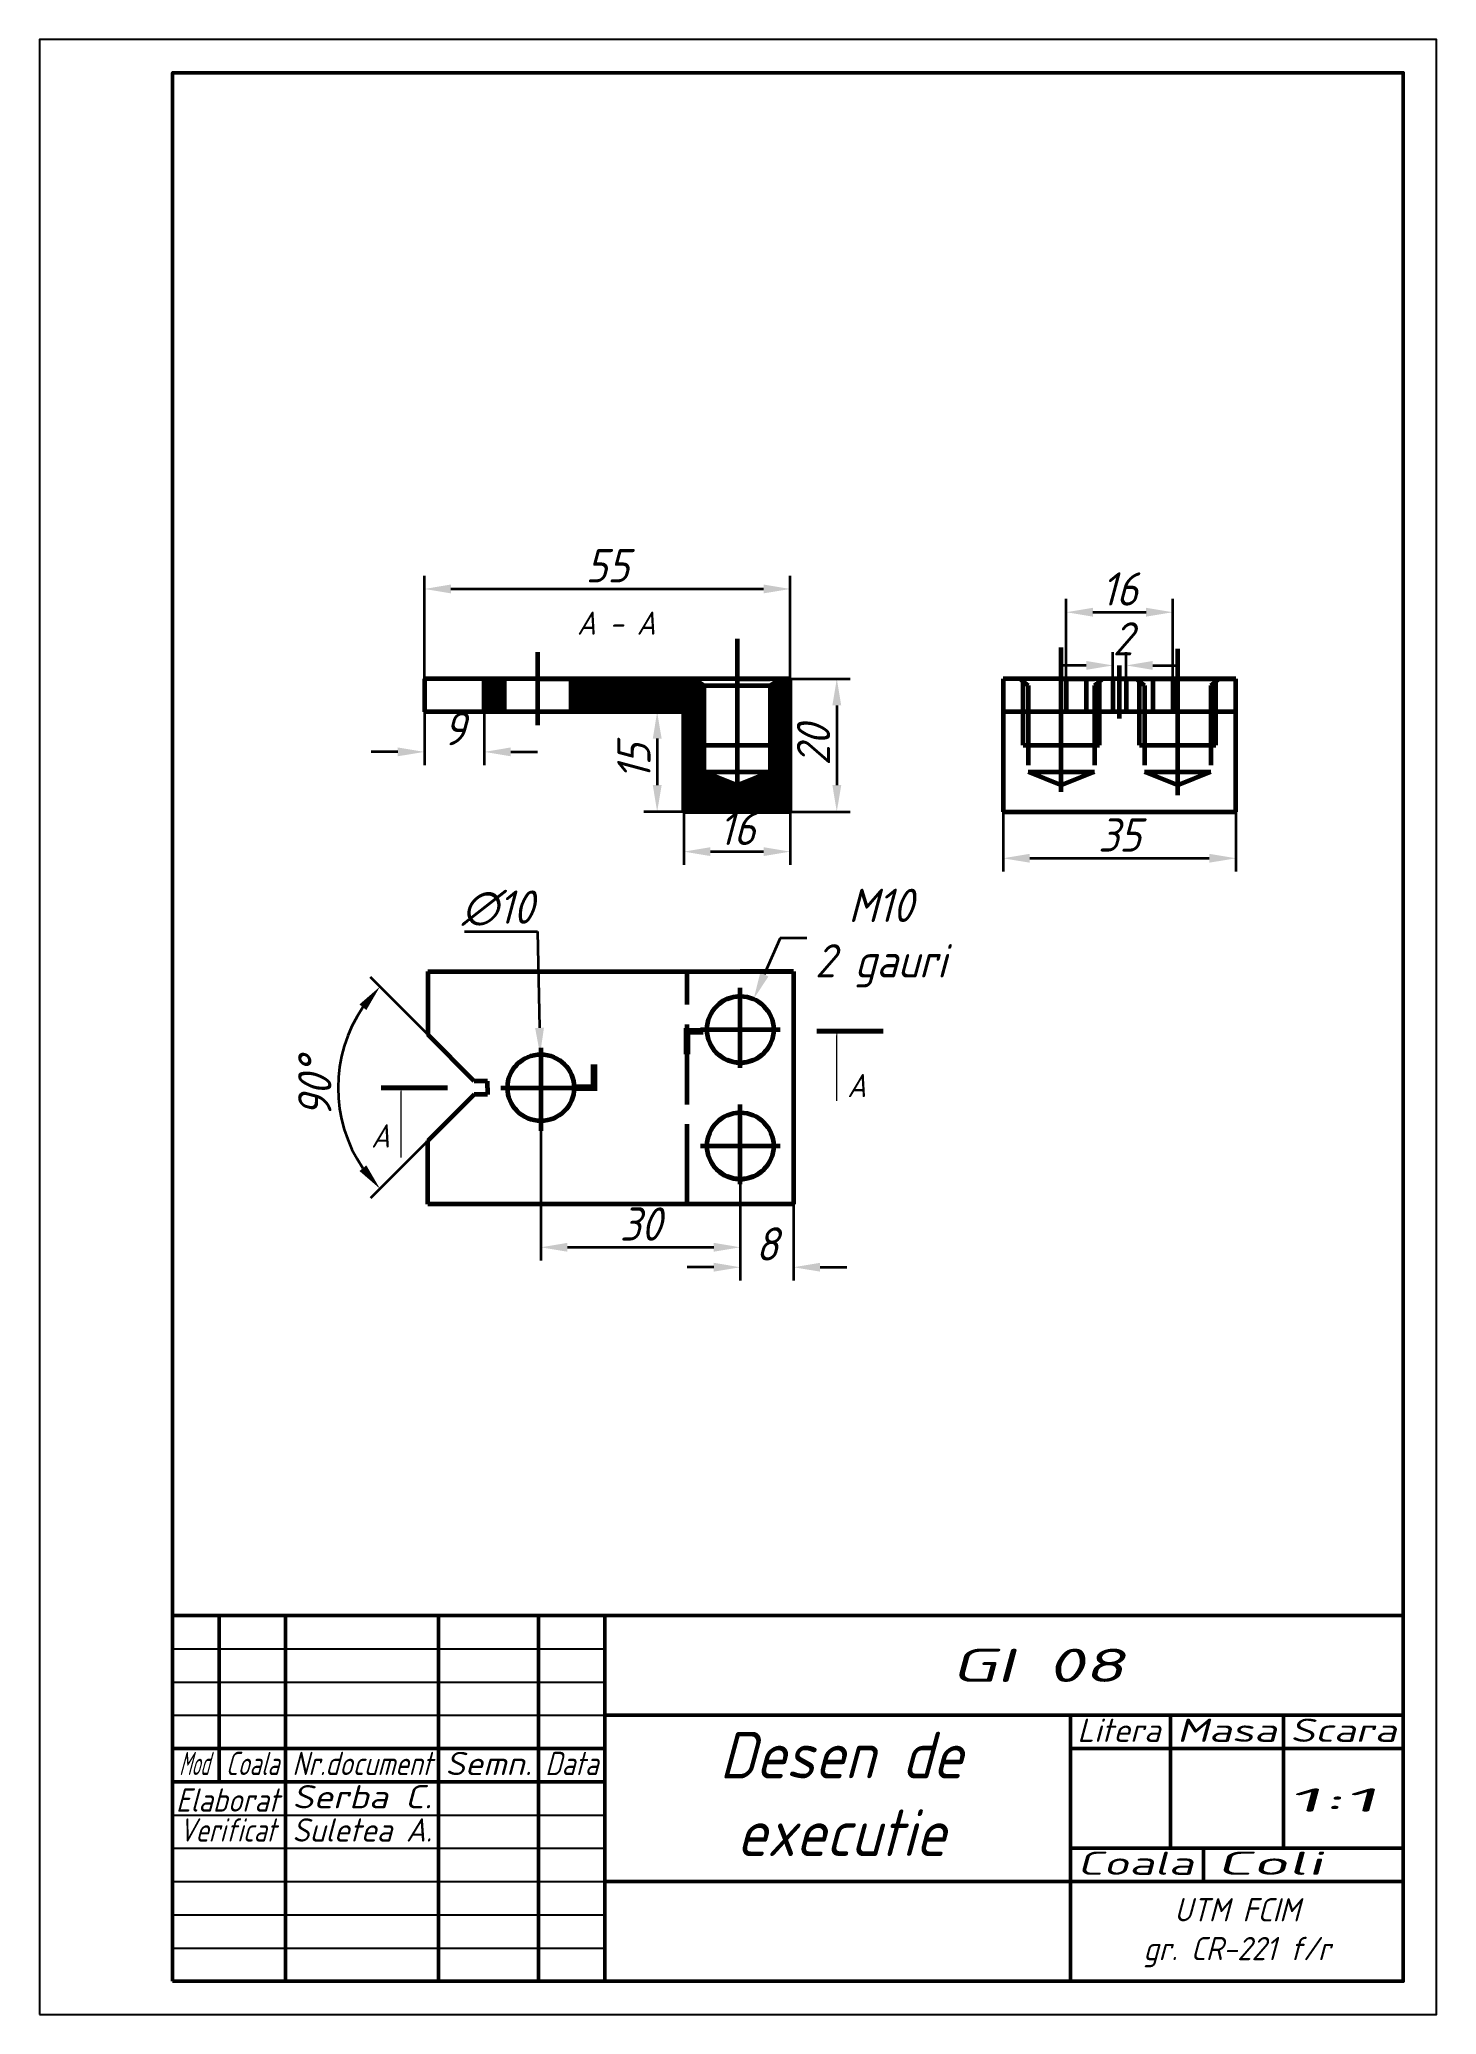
# Model space of a CAD drawing. Header units: inches. Extents: x 0 to 210, y 0 to 297.
import ezdxf
from ezdxf.enums import TextEntityAlignment as Align

# ---------------------------------------------------------------- set-up
doc = ezdxf.new("R2010")
doc.units = ezdxf.units.IN
doc.header["$MEASUREMENT"] = 0
doc.linetypes.add('ACAD_ISO02W100', pattern=[15, 12, -3])
doc.linetypes.add('ACAD_ISO04W100', pattern=[30, 24, -3, 0, -3])
doc.layers.get('0').update_dxf_attribs({"linetype": 'ACAD_ISO02W100', "lineweight": 200})
for name, color, linetype, lineweight in [('axa', 10, 'ACAD_ISO04W100', 25), ('contur', 7, 'Continuous', 50), ('cote', 100, 'Continuous', 50), ('inv', 52, 'ACAD_ISO02W100', 25), ('sub', 101, 'Continuous', 25), ('text3.5', 140, 'Continuous', 35), ('text5', 150, 'Continuous', 50), ('text7', 50, 'Continuous', 70)]:
    doc.layers.add(name, color=color, linetype=linetype, lineweight=lineweight)
doc.styles.get("Standard").update_dxf_attribs({"font": 'isocp.shx', "oblique": 15})
doc.dimstyles.get("Standard").update_dxf_attribs({"dimtxt": 5, "dimasz": 4, "dimexe": 2, "dimexo": 0, "dimgap": 1, "dimtad": 1, "dimtoh": 1, "dimdec": 0, "dimzin": 0, "dimtxsty": 'Standard', "dimcen": 0, "dimadec": 0, "dimazin": 0, "dimtfac": 1, "dimtdec": 0, "dimtofl": 0, "dimtmove": 0, "dimatfit": 3, "dimldrblk": 'DOTSMALL', "dimfxl": 1, "dimtolj": 1, "dimtzin": 0, "dimlwd": 35, "dimlwe": 35, "dimarcsym": 0})
pattern_1 = [(45, (-189.64535, 55.3726), (-0.1767767, 0.1767767), [])]

# ---------------------------------------------------------------- blocks, each defined once
blk = doc.blocks.new('*D3')
at = {"layer": 'cote', "color": 0, "lineweight": 35, "transparency": 16777216}
for p, q in [((111.35, 161.87), (108.95, 156.37)), ((115.35, 161.87), (111.35, 161.87))]:
    blk.add_line(p, q, dxfattribs=at)
at = {"layer": 'cote', "color": 0, "lineweight": 60, "transparency": 16777216}
blk.add_solid([(108.34, 156.64), (109.57, 156.1), (107.35, 152.71)], dxfattribs=at)
at = {"layer": 'Defpoints', "color": 0, "lineweight": 60, "transparency": 16777216}
for p in [(107.35, 152.71), (103.35, 143.54)]:
    blk.add_point(p, dxfattribs=at)
at = {"layer": 'cote', "color": 0, "lineweight": 60, "transparency": 16777216, "insert": (126.46, 161.87), "char_height": 5, "attachment_point": 5}
blk.add_mtext('\\A1;M10^J2 gauri', dxfattribs=at)
blk = doc.blocks.new('_DotSmall')
at = {"color": 0, "linetype": 'ByBlock', "const_width": 0.5}
blk.add_lwpolyline([(-0.0625, 0, 1), (0.0625, 0, 1)], format="xyb", close=True, dxfattribs=at)
blk = doc.blocks.new('*D4')
at = {"layer": 'cote', "color": 0, "lineweight": 35, "transparency": 16777216}
for p, q in [((63.91, 162.87), (74.85, 162.87)), ((74.85, 162.87), (75.16, 148.37))]:
    blk.add_line(p, q, dxfattribs=at)
at = {"layer": 'cote', "color": 0, "lineweight": 60, "transparency": 16777216}
blk.add_solid([(75.83, 148.38), (74.5, 148.36), (75.25, 144.37)], dxfattribs=at)
at = {"layer": 'Defpoints', "color": 0, "lineweight": 60, "transparency": 16777216}
for p in [(75.25, 144.37), (75.46, 134.37)]:
    blk.add_point(p, dxfattribs=at)
at = {"layer": 'cote', "color": 0, "lineweight": 60, "transparency": 16777216, "insert": (68.88, 166.37), "char_height": 5, "attachment_point": 5}
blk.add_mtext('\\A1;∅10', dxfattribs=at)
blk = doc.blocks.new('*D5')
at = {"layer": 'cote', "color": 0, "lineweight": 35, "transparency": 16777216}
for p, q in [((157.35, 202.87), (153.35, 202.87)), ((161.35, 200.87), (161.35, 204.87)), ((163.35, 200.87), (163.35, 204.87)), ((167.35, 202.87), (171.35, 202.87))]:
    blk.add_line(p, q, dxfattribs=at)
at = {"layer": 'cote', "color": 0, "lineweight": 60, "transparency": 16777216}
for points in [[(157.35, 203.54), (157.35, 202.21), (161.35, 202.87)], [(167.35, 203.54), (167.35, 202.21), (163.35, 202.87)]]:
    blk.add_solid(points, dxfattribs=at)
at = {"layer": 'Defpoints', "color": 0, "lineweight": 60, "transparency": 16777216}
for p in [(163.35, 202.87), (161.35, 200.87), (163.35, 200.87)]:
    blk.add_point(p, dxfattribs=at)
at = {"layer": 'cote', "color": 0, "lineweight": 60, "transparency": 16777216, "insert": (162.85, 206.87), "char_height": 5, "attachment_point": 5}
blk.add_mtext('\\A1;2', dxfattribs=at)
blk = doc.blocks.new('*D6')
at = {"layer": 'cote', "color": 0, "lineweight": 35, "transparency": 16777216}
for p, q in [((154.35, 200.87), (154.35, 212.87)), ((158.35, 210.87), (166.35, 210.87)), ((170.35, 200.87), (170.35, 212.87))]:
    blk.add_line(p, q, dxfattribs=at)
at = {"layer": 'cote', "color": 0, "lineweight": 60, "transparency": 16777216}
for points in [[(158.35, 211.54), (158.35, 210.21), (154.35, 210.87)], [(166.35, 211.54), (166.35, 210.21), (170.35, 210.87)]]:
    blk.add_solid(points, dxfattribs=at)
at = {"layer": 'Defpoints', "color": 0, "lineweight": 60, "transparency": 16777216}
for p in [(170.35, 210.87), (154.35, 200.87), (170.35, 200.87)]:
    blk.add_point(p, dxfattribs=at)
at = {"layer": 'cote', "color": 0, "lineweight": 60, "transparency": 16777216, "insert": (162.35, 214.37), "char_height": 5, "attachment_point": 5}
blk.add_mtext('\\A1;16', dxfattribs=at)
blk = doc.blocks.new('*D7')
at = {"layer": 'cote', "color": 0, "lineweight": 35, "transparency": 16777216}
for p, q in [((58.35, 147.37), (49.75, 155.97)), ((58.35, 131.37), (49.75, 122.77))]:
    blk.add_line(p, q, dxfattribs=at)
blk.add_arc((66.35, 139.37), 21.48, 145.6867, 214.3133, dxfattribs=at)
at = {"layer": 'cote', "color": 0, "lineweight": 60, "transparency": 16777216}
for points in [[(48.1, 151.9), (49.13, 151.05), (51.17, 154.56)], [(49.13, 127.69), (48.1, 126.84), (51.17, 124.19)]]:
    blk.add_solid(points, dxfattribs=at)
at = {"layer": 'Defpoints', "color": 0, "lineweight": 60, "transparency": 16777216}
for p in [(58.35, 147.37), (45.61, 144.93), (65.35, 140.37), (65.35, 138.37), (58.35, 131.37)]:
    blk.add_point(p, dxfattribs=at)
at = {"layer": 'cote', "color": 0, "lineweight": 60, "transparency": 16777216, "insert": (41.38, 139.37), "char_height": 5, "attachment_point": 5, "rotation": 90}
blk.add_mtext('\\A1;90°', dxfattribs=at)
blk = doc.blocks.new('*D8')
at = {"layer": 'cote', "color": 0, "lineweight": 35, "transparency": 16777216}
for p, q in [((57.85, 195.87), (57.85, 187.87)), ((66.85, 195.87), (66.85, 187.87)), ((53.85, 189.87), (49.85, 189.87)), ((70.85, 189.87), (74.85, 189.87))]:
    blk.add_line(p, q, dxfattribs=at)
at = {"layer": 'cote', "color": 0, "lineweight": 60, "transparency": 16777216}
for points in [[(53.85, 190.54), (53.85, 189.21), (57.85, 189.87)], [(70.85, 190.54), (70.85, 189.21), (66.85, 189.87)]]:
    blk.add_solid(points, dxfattribs=at)
at = {"layer": 'Defpoints', "color": 0, "lineweight": 60, "transparency": 16777216}
for p in [(57.85, 195.87), (66.85, 195.87), (66.85, 189.87)]:
    blk.add_point(p, dxfattribs=at)
at = {"layer": 'cote', "color": 0, "lineweight": 60, "transparency": 16777216, "insert": (62.35, 193.37), "char_height": 5, "attachment_point": 5}
blk.add_mtext('\\A1;9', dxfattribs=at)
blk = doc.blocks.new('*D9')
at = {"layer": 'cote', "color": 0, "lineweight": 35, "transparency": 16777216}
for p, q in [((75.35, 132.87), (75.35, 113.37)), ((105.35, 132.87), (105.35, 113.37)), ((79.35, 115.37), (101.35, 115.37))]:
    blk.add_line(p, q, dxfattribs=at)
at = {"layer": 'cote', "color": 0, "lineweight": 60, "transparency": 16777216}
for points in [[(79.35, 116.04), (79.35, 114.71), (75.35, 115.37)], [(101.35, 116.04), (101.35, 114.71), (105.35, 115.37)]]:
    blk.add_solid(points, dxfattribs=at)
at = {"layer": 'Defpoints', "color": 0, "lineweight": 60, "transparency": 16777216}
for p in [(75.35, 132.87), (105.35, 132.87), (105.35, 115.37)]:
    blk.add_point(p, dxfattribs=at)
at = {"layer": 'cote', "color": 0, "lineweight": 60, "transparency": 16777216, "insert": (90.35, 118.87), "char_height": 5, "attachment_point": 5}
blk.add_mtext('\\A1;30', dxfattribs=at)
blk = doc.blocks.new('*D10')
at = {"layer": 'cote', "color": 0, "lineweight": 35, "transparency": 16777216}
for p, q in [((57.85, 200.87), (57.85, 216.37)), ((61.85, 214.37), (108.85, 214.37)), ((112.85, 200.87), (112.85, 216.37))]:
    blk.add_line(p, q, dxfattribs=at)
at = {"layer": 'cote', "color": 0, "lineweight": 60, "transparency": 16777216}
for points in [[(61.85, 215.04), (61.85, 213.71), (57.85, 214.37)], [(108.85, 215.04), (108.85, 213.71), (112.85, 214.37)]]:
    blk.add_solid(points, dxfattribs=at)
at = {"layer": 'Defpoints', "color": 0, "lineweight": 60, "transparency": 16777216}
for p in [(112.85, 214.37), (57.85, 200.87), (112.85, 200.87)]:
    blk.add_point(p, dxfattribs=at)
at = {"layer": 'cote', "color": 0, "lineweight": 60, "transparency": 16777216, "insert": (85.35, 217.87), "char_height": 5, "attachment_point": 5}
blk.add_mtext('\\A1;55', dxfattribs=at)
blk = doc.blocks.new('*D11')
at = {"layer": 'cote', "color": 0, "lineweight": 35, "transparency": 16777216}
for p, q in [((144.85, 180.87), (144.85, 171.87)), ((179.85, 180.87), (179.85, 171.87)), ((148.85, 173.87), (175.85, 173.87))]:
    blk.add_line(p, q, dxfattribs=at)
at = {"layer": 'cote', "color": 0, "lineweight": 60, "transparency": 16777216}
for points in [[(148.85, 174.54), (148.85, 173.21), (144.85, 173.87)], [(175.85, 174.54), (175.85, 173.21), (179.85, 173.87)]]:
    blk.add_solid(points, dxfattribs=at)
at = {"layer": 'Defpoints', "color": 0, "lineweight": 60, "transparency": 16777216}
for p in [(144.85, 180.87), (179.85, 180.87), (179.85, 173.87)]:
    blk.add_point(p, dxfattribs=at)
at = {"layer": 'cote', "color": 0, "lineweight": 60, "transparency": 16777216, "insert": (162.35, 177.37), "char_height": 5, "attachment_point": 5}
blk.add_mtext('\\A1;35', dxfattribs=at)
blk = doc.blocks.new('*D12')
at = {"layer": 'cote', "color": 0, "lineweight": 35, "transparency": 16777216}
for p, q in [((96.85, 195.87), (90.85, 195.87)), ((92.85, 191.87), (92.85, 184.87)), ((96.85, 180.87), (90.85, 180.87))]:
    blk.add_line(p, q, dxfattribs=at)
at = {"layer": 'cote', "color": 0, "lineweight": 60, "transparency": 16777216}
for points in [[(92.19, 191.87), (93.52, 191.87), (92.85, 195.87)], [(92.19, 184.87), (93.52, 184.87), (92.85, 180.87)]]:
    blk.add_solid(points, dxfattribs=at)
at = {"layer": 'Defpoints', "color": 0, "lineweight": 60, "transparency": 16777216}
for p in [(96.85, 195.87), (92.85, 180.87), (96.85, 180.87)]:
    blk.add_point(p, dxfattribs=at)
at = {"layer": 'cote', "color": 0, "lineweight": 60, "transparency": 16777216, "insert": (89.35, 188.37), "char_height": 5, "attachment_point": 5, "rotation": 90}
blk.add_mtext('\\A1;15', dxfattribs=at)
blk = doc.blocks.new('*D13')
at = {"layer": 'cote', "color": 0, "lineweight": 35, "transparency": 16777216}
for p, q in [((112.85, 200.87), (121.85, 200.87)), ((119.85, 196.87), (119.85, 184.87)), ((112.85, 180.87), (121.85, 180.87))]:
    blk.add_line(p, q, dxfattribs=at)
at = {"layer": 'cote', "color": 0, "lineweight": 60, "transparency": 16777216}
for points in [[(119.19, 196.87), (120.52, 196.87), (119.85, 200.87)], [(119.19, 184.87), (120.52, 184.87), (119.85, 180.87)]]:
    blk.add_solid(points, dxfattribs=at)
at = {"layer": 'Defpoints', "color": 0, "lineweight": 60, "transparency": 16777216}
for p in [(112.85, 200.87), (112.85, 180.87), (119.85, 180.87)]:
    blk.add_point(p, dxfattribs=at)
at = {"layer": 'cote', "color": 0, "lineweight": 60, "transparency": 16777216, "insert": (116.35, 190.87), "char_height": 5, "attachment_point": 5, "rotation": 90}
blk.add_mtext('\\A1;20', dxfattribs=at)
blk = doc.blocks.new('*D14')
at = {"layer": 'cote', "color": 0, "lineweight": 35, "transparency": 16777216}
for p, q in [((96.85, 180.87), (96.85, 172.87)), ((112.85, 180.87), (112.85, 172.87)), ((100.85, 174.87), (108.85, 174.87))]:
    blk.add_line(p, q, dxfattribs=at)
at = {"layer": 'cote', "color": 0, "lineweight": 60, "transparency": 16777216}
for points in [[(100.85, 175.54), (100.85, 174.21), (96.85, 174.87)], [(108.85, 175.54), (108.85, 174.21), (112.85, 174.87)]]:
    blk.add_solid(points, dxfattribs=at)
at = {"layer": 'Defpoints', "color": 0, "lineweight": 60, "transparency": 16777216}
for p in [(96.85, 180.87), (112.85, 180.87), (112.85, 174.87)]:
    blk.add_point(p, dxfattribs=at)
at = {"layer": 'cote', "color": 0, "lineweight": 60, "transparency": 16777216, "insert": (104.85, 178.37), "char_height": 5, "attachment_point": 5}
blk.add_mtext('\\A1;16', dxfattribs=at)
blk = doc.blocks.new('*D15')
at = {"layer": 'cote', "color": 0, "lineweight": 35, "transparency": 16777216}
for p, q in [((105.35, 121.87), (105.35, 110.37)), ((113.35, 121.87), (113.35, 110.37)), ((101.35, 112.37), (97.35, 112.37)), ((117.35, 112.37), (121.35, 112.37))]:
    blk.add_line(p, q, dxfattribs=at)
at = {"layer": 'cote', "color": 0, "lineweight": 60, "transparency": 16777216}
for points in [[(101.35, 113.04), (101.35, 111.71), (105.35, 112.37)], [(117.35, 113.04), (117.35, 111.71), (113.35, 112.37)]]:
    blk.add_solid(points, dxfattribs=at)
at = {"layer": 'Defpoints', "color": 0, "lineweight": 60, "transparency": 16777216}
for p in [(105.35, 121.87), (113.35, 121.87), (105.35, 112.37)]:
    blk.add_point(p, dxfattribs=at)
at = {"layer": 'cote', "color": 0, "lineweight": 60, "transparency": 16777216, "insert": (109.35, 115.87), "char_height": 5, "attachment_point": 5}
blk.add_mtext('\\A1;8', dxfattribs=at)

msp = doc.modelspace()

# ---------------------------------------------------------------- hatches: boundary and pattern name
at = {"layer": 'contur', "lineweight": 60, "transparency": 33554661}
h = msp.add_hatch(dxfattribs=at)
h.set_pattern_fill('ANSI31', color=256, scale=2)
h.set_pattern_definition(pattern_1)
h.paths.add_polyline_path([(69.85, 200.87), (66.85, 200.87), (66.85, 195.87), (69.85, 195.87)])
h = msp.add_hatch(dxfattribs=at)
h.set_pattern_fill('ANSI31', color=256, scale=2)
h.set_pattern_definition(pattern_1)
h.paths.add_polyline_path([(98.35, 200.87), (79.85, 200.87), (79.85, 195.87), (96.85, 195.87), (96.85, 180.87), (104.85, 180.87), (104.85, 184.87), (99.85, 186.87), (99.85, 190.87), (98.35, 190.87)])
h.paths.add_polyline_path([(112.85, 200.87), (111.35, 200.87), (111.35, 190.87), (109.85, 190.87), (109.85, 186.87), (104.85, 184.87), (104.85, 180.87), (112.85, 180.87)])
h.paths.add_polyline_path([(111.35, 200.87), (109.85, 199.87), (109.85, 190.87), (111.35, 190.87)], flags=17)
h.paths.add_polyline_path([(99.85, 199.87), (98.35, 200.87), (98.35, 190.87), (99.85, 190.87)], flags=17)

# ---------------------------------------------------------------- linework, layer by layer
at = {"layer": 'axa', "lineweight": 60}
for p, q in [((104.85, 206.87), (104.85, 184.87)), ((153.6, 183.87), (153.6, 205.57)), ((171.1, 183.37), (171.1, 205.37)), ((74.85, 204.87), (74.85, 193.87)), ((162.35, 194.87), (162.35, 202.87)), ((105.35, 142.37), (105.35, 154.37)), ((99.35, 148.12), (111.35, 148.12)), ((75.35, 145.37), (75.35, 132.87)), ((69.35, 139.37), (81.85, 139.37)), ((105.35, 124.87), (105.35, 136.87)), ((99.35, 130.62), (111.35, 130.62))]:
    msp.add_line(p, q, dxfattribs=at)
at = {"layer": 'contur'}
for p, q in [((20, 292), (205, 292)), ((27, 60), (27, 35)), ((37, 60), (37, 5)), ((60, 60), (60, 5)), ((75, 60), (75, 5)), ((85, 60), (85, 5)), ((85, 60), (85, 45)), ((85, 45), (205, 45)), ((155, 45), (155, 5)), ((170, 40), (170, 45)), ((187, 40), (187, 45)), ((20, 40), (85, 40)), ((205, 40), (155, 40)), ((170, 40), (170, 25)), ((187, 40), (187, 25)), ((20, 35), (85, 35)), ((205, 25), (155, 25)), ((155, 25), (175, 25)), ((175, 25), (205, 25)), ((175, 25), (175, 20)), ((155, 20), (85, 20)), ((205, 20), (155, 20))]:
    msp.add_line(p, q, dxfattribs=at)
at = {"layer": 'contur', "lineweight": 60}
for p, q in [((112.85, 200.87), (57.85, 200.87)), ((57.85, 200.87), (57.85, 195.87)), ((66.85, 195.87), (66.85, 200.87)), ((74.85, 200.87), (69.85, 200.87)), ((69.85, 200.87), (69.85, 195.87)), ((104.85, 200.87), (74.85, 200.87)), ((74.85, 200.87), (79.85, 200.87)), ((79.85, 200.87), (79.85, 195.87)), ((112.85, 200.87), (96.85, 200.87)), ((99.85, 199.87), (98.35, 200.87)), ((99.1, 190.87), (99.1, 200.37)), ((104.85, 200.87), (99.85, 200.87)), ((99.85, 199.87), (99.85, 190.87)), ((99.85, 199.87), (99.85, 190.87)), ((99.85, 199.87), (109.85, 199.87)), ((104.85, 200.87), (109.85, 200.87)), ((109.85, 199.87), (111.35, 200.87)), ((109.85, 199.87), (109.85, 190.87)), ((109.85, 199.87), (109.85, 190.87)), ((110.6, 190.87), (110.6, 200.37)), ((112.85, 180.87), (112.85, 200.87)), ((179.85, 200.87), (144.85, 200.87)), ((144.85, 200.87), (144.85, 180.87)), ((162.35, 200.87), (144.85, 200.87)), ((153.6, 200.87), (148.6, 200.87)), ((153.6, 200.87), (158.6, 200.87)), ((162.35, 200.87), (154.35, 200.87)), ((154.35, 200.87), (154.35, 195.87)), ((162.35, 200.87), (161.35, 200.87)), ((161.35, 200.87), (161.35, 195.87)), ((162.35, 200.87), (163.35, 200.87)), ((162.35, 200.87), (170.35, 200.87)), ((162.35, 200.87), (179.85, 200.87)), ((163.35, 200.87), (163.35, 195.87)), ((171.1, 200.87), (166.1, 200.87)), ((170.35, 200.87), (170.35, 195.87)), ((171.1, 200.87), (176.1, 200.87)), ((179.85, 180.87), (179.85, 200.87)), ((96.85, 195.87), (57.85, 195.87)), ((96.85, 180.87), (96.85, 195.87)), ((179.85, 195.87), (144.85, 195.87)), ((179.85, 180.87), (179.85, 195.87)), ((99.1, 190.87), (110.6, 190.87)), ((99.85, 190.87), (99.1, 190.87)), ((99.85, 190.87), (99.85, 186.87)), ((109.85, 190.87), (109.85, 186.87)), ((109.85, 190.87), (110.6, 190.87)), ((99.85, 186.87), (104.85, 184.87)), ((99.85, 186.87), (109.85, 186.87)), ((109.85, 186.87), (104.85, 184.87)), ((112.85, 180.87), (96.85, 180.87)), ((144.85, 180.87), (179.85, 180.87)), ((58.35, 156.87), (113.35, 156.87)), ((58.35, 156.87), (58.35, 147.37)), ((113.35, 156.87), (105.35, 156.87)), ((113.35, 156.87), (105.35, 156.87)), ((113.35, 156.87), (113.35, 121.87)), ((65.35, 140.37), (58.35, 147.37)), ((67.35, 140.37), (65.35, 140.37)), ((67.35, 139.37), (67.35, 140.37)), ((65.35, 138.37), (58.35, 131.37)), ((67.35, 138.37), (65.35, 138.37)), ((67.35, 139.37), (67.35, 138.37)), ((58.35, 121.87), (58.35, 131.37)), ((113.35, 121.87), (58.35, 121.87)), ((113.35, 121.87), (105.35, 121.87))]:
    msp.add_line(p, q, dxfattribs=at)
at = {"layer": 'contur'}
for points in [[(20, 5), (205, 5), (205, 292), (20, 292)], [(20, 5), (205, 5), (205, 60), (20, 60)]]:
    msp.add_lwpolyline(points, close=True, dxfattribs=at)
at = {"layer": 'contur', "lineweight": 60}
for points in [[(126.85, 147.87, 0.75, 0.75, 0), (116.85, 147.87, 0.75, 0.75, 0), (119.85, 147.87, 0, 1.5, 0), (119.85, 142.87, 0.2, 0.2, 0), (119.85, 137.37, 0.2, 0.2, 0)], [(61.35, 139.37, 0.75, 0.75, 0), (51.35, 139.37, 0.75, 0.75, 0), (54.35, 139.37, 0, 1.5, 0), (54.35, 134.37, 0.2, 0.2, 0), (54.35, 128.87, 0.2, 0.2, 0)]]:
    msp.add_lwpolyline(points, format="xyseb", dxfattribs=at)
at = {"layer": 'contur', "lineweight": 60, "const_width": 1}
for points in [[(97.35, 144.37), (97.35, 147.87), (99.79, 147.87)], [(80.35, 139.37), (83.35, 139.37), (83.35, 142.87)]]:
    msp.add_lwpolyline(points, dxfattribs=at)
at = {"layer": 'contur', "lineweight": 60}
for centre in [(105.35, 148.12), (75.35, 139.37), (105.35, 130.62)]:
    msp.add_circle(centre, 5, dxfattribs=at)
at = {"layer": 'inv', "lineweight": 60}
for p, q in [((148.6, 199.87), (147.35, 200.87)), ((147.85, 190.87), (147.85, 200.37)), ((148.6, 199.87), (148.6, 186.87)), ((157.35, 200.87), (157.35, 195.87)), ((158.6, 199.87), (159.85, 200.87)), ((158.6, 199.87), (158.6, 186.87)), ((159.35, 190.87), (159.35, 200.47)), ((166.1, 199.87), (164.85, 200.87)), ((165.35, 200.31), (165.35, 200.47)), ((165.35, 190.87), (165.35, 200.31)), ((166.1, 199.87), (166.1, 186.87)), ((167.35, 200.87), (167.35, 195.87)), ((176.1, 199.87), (177.35, 200.87)), ((176.1, 199.87), (176.1, 186.87)), ((176.85, 190.87), (176.85, 200.37)), ((147.85, 190.87), (159.35, 190.87)), ((165.35, 190.87), (176.85, 190.87)), ((148.6, 186.87), (153.6, 184.87)), ((148.6, 186.87), (158.6, 186.87)), ((153.6, 184.87), (158.6, 186.87)), ((166.1, 186.87), (171.1, 184.87)), ((166.1, 186.87), (176.1, 186.87)), ((171.1, 184.87), (176.1, 186.87)), ((97.35, 121.87), (97.35, 156.87))]:
    msp.add_line(p, q, dxfattribs=at)
at = {"layer": 'sub'}
for p, q in [((20, 55), (85, 55)), ((20, 50), (85, 50)), ((20, 45), (85, 45)), ((20, 30), (85, 30)), ((20, 25), (85, 25)), ((20, 20), (85, 20)), ((20, 15), (85, 15)), ((20, 10), (85, 10))]:
    msp.add_line(p, q, dxfattribs=at)
msp.add_lwpolyline([(0, 0), (210, 0), (210, 297), (0, 297)], close=True, dxfattribs=at)
at = {"layer": 'sub', "lineweight": 20}
for centre, end in [((105.35, 148.12), 8.1301), ((105.35, 130.62), 8.5308)]:
    msp.add_arc(centre, 5.25, 95.4403, end, dxfattribs=at)

# ---------------------------------------------------------------- texts
at = {"lineweight": 60, "insert": (80.8, 210.98), "char_height": 3.5, "attachment_point": 1}
msp.add_mtext_dynamic_manual_height_columns('A - A', width=20.5, gutter_width=17.5, heights=[0], dxfattribs=at)
at = {"layer": 'contur', "lineweight": 60, "char_height": 3.5, "attachment_point": 1}
for insert in [(121.43, 141.45), (49.85, 133.87)]:
    msp.add_mtext_dynamic_manual_height_columns('A', width=6.5, gutter_width=17.5, heights=[0], dxfattribs=dict(at, insert=insert))
at = {"layer": 'text3.5', "oblique": 15}
for s, width, p, p2 in [('Litera', 1.024435, (156, 41), (168.5, 41)), ('Masa', 1.483591, (171, 41), (186, 41)), ('Scara', 1.39108, (188, 41), (204, 41)), ('Mod', 0.598007, (21, 36), (25.5, 36)), ('Coala', 0.740614, (28, 36), (36, 36)), ('Nr.document', 0.839161, (38, 36), (59, 36)), ('Semn.', 1.142857, (61, 36), (74, 36)), ('Data', 0.850896, (76, 36), (84, 36)), ('Elaborat', 0.894661, (20.5, 30.5), (36, 30.5)), ('Serba C.', 1.263158, (38, 31), (59, 31)), ('1:1', 3.354037, (187.81, 30.5), (201.31, 30.5)), ('Verificat', 0.804438, (21, 26), (35.5, 26)), ('Suletea A.', 0.991736, (38, 26), (59, 26)), ('Coala', 1.620092, (156, 21), (173.5, 21)), ('Coli', 2.344322, (177, 21), (193, 21))]:
    msp.add_text(s, height=3.5, dxfattribs=dict(at, width=width)).set_placement(p, p2, align=Align.FIT)
at = {"layer": 'text3.5', "lineweight": 60, "insert": (157, 17.5), "char_height": 3.5, "attachment_point": 1}
msp.add_mtext_dynamic_manual_height_columns('\\pxqc;UTM FCIM\\Pgr. CR-221 f/r', width=46, gutter_width=17.5, heights=[0], dxfattribs=at)
at = {"layer": 'text5', "oblique": 15, "width": 1.890909}
msp.add_text('GI 08', height=5, dxfattribs=at).set_placement((137.09, 50.01), (163.09, 50.01), align=Align.FIT)
at = {"layer": 'text7', "lineweight": 60, "insert": (87.5, 42.5), "char_height": 7, "attachment_point": 1}
msp.add_mtext_dynamic_manual_height_columns('\\pxqc;Desen de executie', width=66, gutter_width=35, heights=[0], dxfattribs=at)

# ---------------------------------------------------------------- dimensions: what is measured, and where the dimension line sits
at = {"layer": 'cote', "lineweight": 60}
for base, p1, p2, picture, middle in [((112.85, 214.37), (57.85, 200.87), (112.85, 200.87), '*D10', (85.35, 217.87)), ((170.35, 210.87), (154.35, 200.87), (170.35, 200.87), '*D6', (162.35, 214.37)), ((66.85, 189.87), (57.85, 195.87), (66.85, 195.87), '*D8', (62.35, 193.37)), ((112.85, 174.87), (96.85, 180.87), (112.85, 180.87), '*D14', (104.85, 178.37)), ((179.85, 173.87), (144.85, 180.87), (179.85, 180.87), '*D11', (162.35, 177.37)), ((105.35, 115.37), (75.35, 132.87), (105.35, 132.87), '*D9', (90.35, 118.87)), ((105.35, 112.37), (113.35, 121.87), (105.35, 121.87), '*D15', (109.35, 115.87))]:
    dim = msp.add_linear_dim(base=base, p1=p1, p2=p2, dimstyle='Standard', dxfattribs=at)
    dim.commit()
    dim.dimension.update_dxf_attribs({"geometry": picture, "text_midpoint": middle})
dim = msp.add_linear_dim(base=(163.35, 202.87), p1=(161.35, 200.87), p2=(163.35, 200.87), dimstyle='Standard', override={"dimtmove": 2}, dxfattribs=at)
dim.commit()
dim.dimension.update_dxf_attribs({"geometry": '*D5', "text_midpoint": (162.85, 206.87), "dimtype": 160})
for base, p1, p2, picture, middle in [((119.85, 180.87), (112.85, 200.87), (112.85, 180.87), '*D13', (116.35, 190.87)), ((92.85, 180.87), (96.85, 195.87), (96.85, 180.87), '*D12', (89.35, 188.37))]:
    dim = msp.add_linear_dim(base=base, p1=p1, p2=p2, angle=90, dimstyle='Standard', dxfattribs=at)
    dim.commit()
    dim.dimension.update_dxf_attribs({"geometry": picture, "text_midpoint": middle})
dim = msp.add_diameter_dim_2p(p1=(103.35, 143.54), p2=(107.35, 152.71), text='M10^J2 gauri', dimstyle='Standard', override={"dimtad": 0}, dxfattribs=at)
dim.commit()
dim.dimension.update_dxf_attribs({"geometry": '*D3', "text_midpoint": (126.46, 161.87), "dimtype": 163})
dim = msp.add_diameter_dim_2p(p1=(75.46, 134.37), p2=(75.25, 144.37), dimstyle='Standard', dxfattribs=at)
dim.commit()
dim.dimension.update_dxf_attribs({"geometry": '*D4', "text_midpoint": (68.88, 162.87), "dimtype": 163})
dim = msp.add_angular_dim_2l(base=(45.61, 144.93), line1=((65.35, 138.37), (58.35, 131.37)), line2=((65.35, 140.37), (58.35, 147.37)), dimstyle='Standard', dxfattribs=at)
dim.commit()
dim.dimension.update_dxf_attribs({"geometry": '*D7', "text_midpoint": (41.38, 139.37)})

doc.saveas('drawing.dxf')
